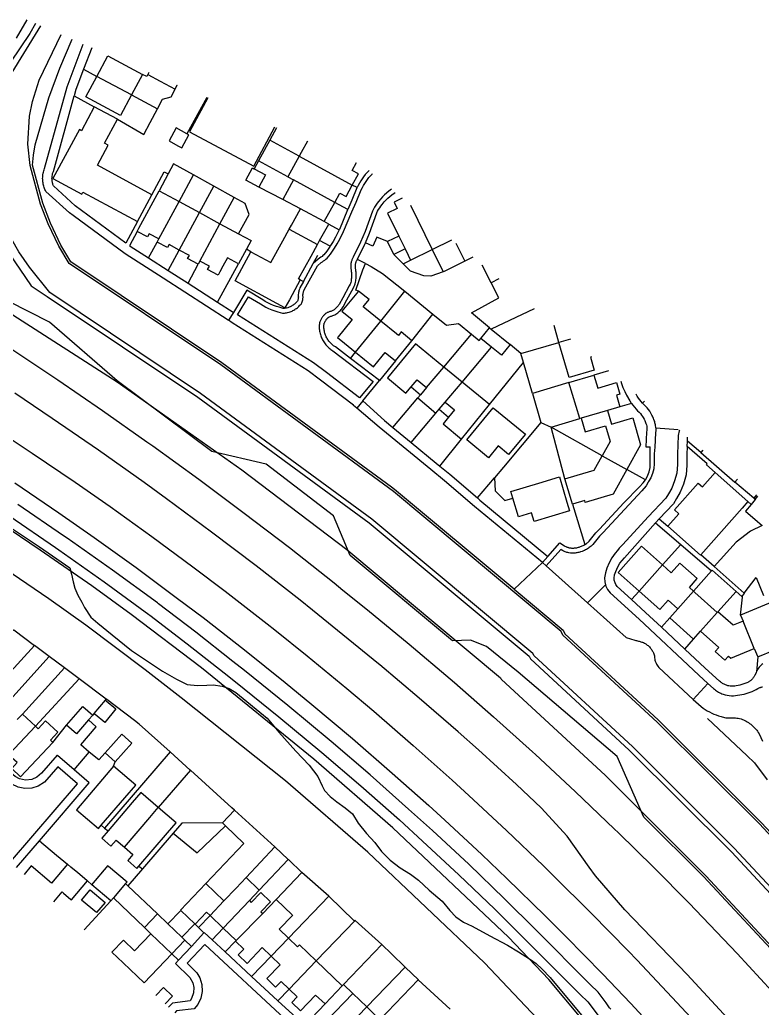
# Model space of a CAD drawing. Header units: millimetres. Extents: x 111502 to 977541, y 8702 to 1044108.
# Drawn here: x 975472.1 to 975631.6, y 474741.8 to 474954.2 of the extents above; entities that cross this region are included whole.
import ezdxf

# ---------------------------------------------------------------- set-up
doc = ezdxf.new("R2010")
doc.units = ezdxf.units.MM
doc.header["$LTSCALE"] = 0.25
doc.layers.add('X HVSS Site Background', color=8, linetype='Continuous')

# ---------------------------------------------------------------- blocks, each defined once
blk = doc.blocks.new('OS MAP')
at = {"layer": 'X HVSS Site Background'}
for points in [[(489239.35, 239463.24), (489239.62, 239462.84), (489256.37, 239438.41), (489259.78, 239436.13), (489292.15, 239414.47), (489328.95, 239387.5), (489363.35, 239358.8), (489363.6, 239358.25), (489384.85, 239338.65), (489406.8, 239316.75), (489424.6, 239297.65)], [(489425.39, 239298.27), (489407.4, 239317.57), (489385.53, 239339.39), (489364.42, 239358.86), (489364.16, 239359.43), (489329.56, 239388.3), (489292.74, 239415.28), (489260.34, 239436.96), (489255.98, 239442.42), (489253.69, 239445.73), (489250.4, 239451.52), (489249.29, 239453.95), (489248.28, 239456.42), (489247.44, 239458.95), (489246.65, 239463.06), (489246.59, 239466.35), (489246.92, 239469.64), (489247.62, 239473.16), (489248.53, 239476.33), (489249.71, 239479.42), (489251.69, 239483.3), (489258.42, 239494.29)], [(489257.26, 239494.79), (489256.04, 239492.66), (489251.9, 239486.45)], [(489255.42, 239495.59), (489253.13, 239491.61)], [(489239.35, 239463.24), (489229.91, 239446.57), (489274.84, 239417.78), (489301.6, 239398.87), (489324.15, 239381.75), (489357.15, 239354.2), (489357.3, 239353.85), (489379.75, 239333.15), (489401.3, 239311.65), (489419.45, 239292.15)], [(489430.97, 239303.28), (489412.75, 239322.83), (489390.87, 239344.66), (489370.61, 239363.34), (489370.25, 239364.11), (489334.17, 239394.21), (489297.08, 239421.4), (489264.51, 239443.19), (489262.28, 239446.97), (489259.99, 239451.72), (489258.37, 239455.99), (489256.1, 239464.29), (489255.62, 239468.85), (489255.98, 239474.85), (489256.59, 239478), (489258.05, 239482.64), (489262.75, 239492.42)], [(489360.13, 239373.2), (489334.44, 239394.63), (489333.76, 239395.13), (489297.28, 239421.88), (489264.87, 239443.56), (489262.74, 239447.17), (489260.46, 239451.89), (489258.83, 239456.2), (489256.6, 239464.35), (489256.87, 239466.51), (489257.23, 239468.71), (489260.14, 239478.79), (489262.49, 239485.2), (489265.14, 239491.39)], [(489265.33, 239453.5), (489264.55, 239454.08), (489259.51, 239458.66), (489259.4, 239458.88), (489259.3, 239459.1), (489259.2, 239459.33), (489259.12, 239459.57), (489259.05, 239459.8), (489258.99, 239460.04), (489258.93, 239460.28), (489258.89, 239460.52), (489258.85, 239460.77), (489258.83, 239461.01), (489258.82, 239461.26), (489258.81, 239461.51), (489258.82, 239461.75), (489258.83, 239462), (489258.86, 239462.24), (489258.92, 239462.62), (489258.97, 239462.86), (489259.03, 239463.1), (489259.11, 239463.34), (489259.2, 239463.6), (489264.04, 239481.2), (489267.5, 239490.36)], [(489269.34, 239489.57), (489267.6, 239484.97)], [(489270.46, 239483.43), (489272.83, 239487.84), (489280.28, 239483.84)], [(489267.6, 239484.97), (489265.94, 239480.58), (489265.57, 239479.24)], [(489267.6, 239484.97), (489270.46, 239483.43)], [(489277.91, 239479.43), (489275.54, 239475.02), (489268.09, 239479.02), (489270.46, 239483.43)], [(489277.91, 239479.43), (489270.46, 239483.43)], [(489280.28, 239483.84), (489277.91, 239479.43)], [(489281.39, 239483.8), (489281.16, 239483.37), (489280.28, 239483.84)], [(489281.59, 239484.27), (489281.63, 239484.25), (489281.39, 239483.8)], [(489281.39, 239483.8), (489284.04, 239482.39), (489287.25, 239480.68)], [(489287.25, 239480.68), (489287.72, 239481.59), (489287.71, 239481.62)], [(489279.19, 239452.22), (489276.7, 239447.6), (489265.82, 239455.63), (489261.13, 239459.89), (489261.15, 239459.88), (489261.13, 239459.91), (489261.07, 239460.05), (489261.03, 239460.18), (489260.98, 239460.33), (489260.93, 239460.53), (489260.89, 239460.69), (489260.86, 239460.84), (489260.84, 239461.01), (489260.83, 239461.13), (489260.82, 239461.34), (489260.81, 239461.51), (489260.82, 239461.67), (489260.83, 239461.84), (489260.84, 239461.96), (489260.89, 239462.26), (489260.92, 239462.41), (489260.95, 239462.54), (489261, 239462.7), (489261.11, 239463.01), (489265.57, 239479.24)], [(489265.57, 239479.24), (489269.91, 239476.91)], [(489277.91, 239479.43), (489283.48, 239476.44)], [(489283.48, 239476.44), (489284.59, 239478.52), (489286.4, 239479.06), (489287.25, 239480.68)], [(489294.07, 239478.87), (489289.79, 239471.07)], [(489294.27, 239478.79), (489290.38, 239471.53), (489304.18, 239464.13), (489308.69, 239472.55)], [(489269.91, 239476.91), (489267.13, 239471.74), (489266.69, 239471.98), (489261.03, 239461.48), (489267.24, 239458.13), (489267.46, 239458.54), (489279.19, 239452.22)], [(489274.89, 239474.23), (489269.91, 239476.91)], [(489274.89, 239474.23), (489280.52, 239470.9), (489281.93, 239473.54), (489283.48, 239476.44)], [(489282.3, 239458), (489270.58, 239464.32), (489272.9, 239468.63), (489272.11, 239469.06), (489274.89, 239474.23)], [(489289.79, 239471.07), (489287.52, 239472.34), (489285.97, 239469.55), (489287.83, 239468.51)], [(489309.03, 239472.4), (489307.61, 239469.75)], [(489287.83, 239468.51), (489288.68, 239468.04), (489290.23, 239470.83), (489289.79, 239471.07)], [(489307.61, 239469.75), (489305.21, 239465.3)], [(489313.95, 239466.29), (489307.61, 239469.75)], [(489315.71, 239469.51), (489314.38, 239467.07), (489313.95, 239466.29)], [(489313.95, 239466.29), (489311.52, 239461.84)], [(489313.95, 239466.29), (489325.33, 239460.08)], [(489286.92, 239464.6), (489285.78, 239462.48)], [(489291.21, 239462.24), (489286.92, 239464.6)], [(489305.21, 239465.3), (489304.28, 239463.57)], [(489311.52, 239461.84), (489305.21, 239465.3)], [(489325.33, 239460.08), (489326.66, 239462.51), (489325.34, 239463.23), (489326.27, 239464.95)], [(489282.3, 239458), (489284.95, 239462.93)], [(489285.78, 239462.48), (489283.82, 239458.83)], [(489284.95, 239462.93), (489285.78, 239462.48)], [(489288.11, 239456.51), (489291.21, 239462.24)], [(489295.57, 239459.83), (489291.21, 239462.24)], [(489333.76, 239459.17), (489333.2, 239458.74), (489332.29, 239457.98), (489331.86, 239457.55), (489331.44, 239457.11), (489330.97, 239456.54), (489330.68, 239456.15), (489330.4, 239455.75), (489330.14, 239455.33), (489329.9, 239454.91), (489329.67, 239454.47), (489328.09, 239450.07), (489327.12, 239447.78), (489325.56, 239444.58), (489325.48, 239444.44), (489325.4, 239444.3), (489325.33, 239444.15), (489325.27, 239444), (489325.21, 239443.85), (489325.16, 239443.7), (489325.11, 239443.54), (489325.08, 239443.39), (489325.04, 239443.23), (489325, 239442.92), (489325.01, 239442.4), (489325.13, 239441.47), (489325.14, 239441.27), (489325.15, 239441.06), (489325.15, 239440.85), (489325.16, 239440.65), (489325.16, 239440.44), (489325.15, 239440.24), (489325.15, 239440.03), (489325.13, 239439.83), (489325.1, 239439.63), (489325.07, 239439.43), (489324.99, 239439.13), (489324.93, 239438.94), (489324.85, 239438.74), (489324.7, 239438.4), (489323.3, 239435.85), (489322.52, 239434.41), (489322.41, 239434.25), (489322.29, 239434.1), (489322.16, 239433.95), (489322.03, 239433.8), (489321.9, 239433.66), (489321.75, 239433.53), (489321.6, 239433.4), (489321.42, 239433.26), (489321.29, 239433.17), (489321.15, 239433.1), (489321, 239433.03), (489320.85, 239432.97), (489320.7, 239432.92), (489320.54, 239432.87), (489320.39, 239432.82), (489320.24, 239432.77), (489320.09, 239432.71), (489319.94, 239432.65), (489319.8, 239432.57), (489319.61, 239432.44), (489319.49, 239432.34), (489319.38, 239432.23), (489319.26, 239432.12), (489319.16, 239432.01), (489319.06, 239431.89), (489318.96, 239431.77), (489318.87, 239431.64), (489318.78, 239431.51), (489318.7, 239431.38), (489318.62, 239431.24), (489318.55, 239431.1), (489318.49, 239430.96), (489318.43, 239430.81), (489318.38, 239430.66), (489318.31, 239430.43), (489318.26, 239430.19), (489318.23, 239429.94), (489318.22, 239429.69), (489318.22, 239429.45), (489318.24, 239429.2), (489318.27, 239428.95), (489318.32, 239428.7), (489318.37, 239428.45), (489318.43, 239428.18), (489318.49, 239427.94), (489318.57, 239427.7), (489318.65, 239427.47), (489318.75, 239427.24), (489318.85, 239427.01), (489318.97, 239426.79), (489319.09, 239426.57), (489319.22, 239426.36), (489319.36, 239426.15), (489319.5, 239425.95), (489319.66, 239425.75), (489319.82, 239425.56), (489319.99, 239425.38), (489320.17, 239425.21), (489320.36, 239425.04), (489320.55, 239424.88), (489320.75, 239424.73), (489321.13, 239424.47), (489329.79, 239417.88), (489326.88, 239414.35), (489319.79, 239419.76), (489317.02, 239421.86), (489300.64, 239432.19), (489303.02, 239436.08), (489305.58, 239434.51), (489306.16, 239434.17), (489306.76, 239433.86), (489307.37, 239433.57), (489308.06, 239433.28), (489308.69, 239433.04), (489309.34, 239432.84), (489310.36, 239432.56), (489310.57, 239432.56), (489310.79, 239432.57), (489311.01, 239432.59), (489311.23, 239432.62), (489311.44, 239432.66), (489311.77, 239432.75), (489311.98, 239432.82), (489312.19, 239432.91), (489312.39, 239433), (489312.59, 239433.1), (489312.79, 239433.2), (489312.98, 239433.32), (489313.17, 239433.44), (489313.35, 239433.57), (489313.53, 239433.71), (489313.7, 239433.85), (489313.86, 239434), (489314.02, 239434.16), (489314.17, 239434.33), (489314.32, 239434.5), (489314.53, 239434.78), (489314.59, 239434.97), (489314.64, 239435.17), (489314.68, 239435.37), (489314.71, 239435.57), (489314.74, 239435.79), (489314.75, 239435.93), (489314.75, 239436.07), (489314.74, 239436.21), (489314.73, 239436.35), (489314.73, 239436.49), (489314.75, 239436.67), (489314.77, 239436.81), (489314.8, 239436.94), (489314.83, 239437.08), (489314.87, 239437.21), (489314.92, 239437.35), (489314.99, 239437.53), (489317.88, 239442.68), (489318.68, 239443.4), (489318.92, 239443.59), (489319.16, 239443.76), (489319.41, 239443.94), (489319.65, 239444.11), (489319.97, 239444.39), (489320.68, 239445.24), (489321.5, 239446.51), (489322.09, 239447.46), (489322.64, 239448.42), (489323.47, 239450.09), (489325.26, 239454.31), (489326.19, 239456.42), (489327.26, 239459.03), (489327.51, 239459.54), (489327.75, 239459.99), (489328.01, 239460.43), (489328.29, 239460.85), (489328.59, 239461.27), (489328.9, 239461.67), (489329.23, 239462.06), (489329.58, 239462.43), (489329.71, 239462.56)], [(489305.23, 239459.62), (489302.49, 239461.12), (489303.93, 239463.76), (489304.28, 239463.57)], [(489304.28, 239463.57), (489306.67, 239462.26), (489305.23, 239459.62)], [(489311.52, 239461.84), (489312.74, 239461.17)], [(489328.94, 239463.21), (489328.86, 239463.13), (489328.48, 239462.73), (489328.11, 239462.31), (489327.78, 239461.87), (489327.46, 239461.42), (489327.15, 239460.97), (489326.87, 239460.48), (489326.61, 239460), (489326.37, 239459.51)], [(489292.5, 239454.14), (489295.57, 239459.83)], [(489299.95, 239457.42), (489295.57, 239459.83)], [(489310.41, 239456.95), (489305.23, 239459.62)], [(489312.74, 239461.17), (489311.37, 239458.7), (489310.41, 239456.95)], [(489321.57, 239456.32), (489312.74, 239461.17)], [(489321.57, 239456.32), (489322.67, 239458.34), (489323.99, 239457.62), (489325.33, 239460.08)], [(489326.37, 239459.51), (489325.33, 239460.08)], [(489279.12, 239450.1), (489279.49, 239450.8), (489283.82, 239458.83)], [(489279.19, 239452.22), (489282.3, 239458)], [(489283.82, 239458.83), (489288.11, 239456.51)], [(489326.37, 239459.51), (489326.34, 239459.44), (489325.26, 239456.82), (489324.36, 239454.79)], [(489328.16, 239447.68), (489329.02, 239449.71), (489330.59, 239454.07), (489330.78, 239454.43), (489331, 239454.82), (489331.24, 239455.2), (489331.49, 239455.56), (489331.76, 239455.92), (489332.19, 239456.45), (489332.58, 239456.85), (489332.97, 239457.24), (489333.82, 239457.96), (489334.34, 239458.35), (489334.56, 239458.49)], [(489283.77, 239448.48), (489288.11, 239456.51)], [(489288.11, 239456.51), (489292.5, 239454.14)], [(489296.9, 239451.77), (489299.95, 239457.42)], [(489300.91, 239449.6), (489303.15, 239453.74), (489302.34, 239456.1), (489299.95, 239457.42)], [(489314.2, 239454.98), (489310.41, 239456.95)], [(489319.32, 239452.21), (489321.57, 239456.32)], [(489324.36, 239454.79), (489321.57, 239456.32)], [(489336.05, 239457.25), (489334.34, 239456.41), (489335, 239455.06), (489332.93, 239454.05), (489335.35, 239449.11)], [(489337.86, 239455.74), (489342.52, 239446.23)], [(489298.75, 239431), (489298.66, 239431.06), (489284.68, 239440.06), (489276.51, 239445.26), (489265.33, 239453.5)], [(489288.17, 239446.11), (489292.5, 239454.14)], [(489292.5, 239454.14), (489296.9, 239451.77)], [(489312.27, 239451.45), (489314.2, 239454.98)], [(489319.32, 239452.21), (489314.2, 239454.98)], [(489324.36, 239454.79), (489324.33, 239454.71), (489322.57, 239450.54), (489322.54, 239450.48)], [(489292.56, 239443.74), (489296.9, 239451.77)], [(489296.9, 239451.77), (489300.91, 239449.6)], [(489311.8, 239450.59), (489312.27, 239451.45)], [(489318.31, 239448.14), (489320.29, 239451.69)], [(489320.29, 239451.69), (489319.32, 239452.21)], [(489320.29, 239451.69), (489322.54, 239450.48)], [(489279.12, 239450.1), (489277.46, 239447.04), (489277.64, 239446.91), (489281.58, 239444.4)], [(489283.77, 239448.48), (489281.68, 239449.61), (489281.34, 239448.97), (489279.12, 239450.1)], [(489300.91, 239449.6), (489303.64, 239448.13), (489302.62, 239446.26)], [(489303.57, 239445.74), (489307.86, 239443.39), (489310.43, 239448.09), (489311.8, 239450.59)], [(489311.8, 239450.59), (489317.86, 239447.32)], [(489322.54, 239450.48), (489321.76, 239448.89), (489321.23, 239447.97), (489320.66, 239447.05), (489320.58, 239446.92)], [(489335.35, 239449.11), (489332.92, 239447.92)], [(489335.35, 239449.11), (489336.71, 239446.33)], [(489281.58, 239444.4), (489283.41, 239447.81)], [(489283.41, 239447.81), (489283.77, 239448.48)], [(489288.17, 239446.11), (489286.01, 239447.27), (489285.65, 239446.62), (489283.41, 239447.81)], [(489314.17, 239439.7), (489313.8, 239439.9), (489316.47, 239444.79), (489317.86, 239447.32)], [(489320.58, 239446.92), (489319.87, 239445.83), (489319.25, 239445.09), (489319.03, 239444.9), (489318.83, 239444.75), (489318.58, 239444.57), (489318.32, 239444.39), (489318.03, 239444.16), (489316.96, 239443.19)], [(489317.86, 239447.32), (489318.31, 239448.14)], [(489320.58, 239446.92), (489318.31, 239448.14)], [(489326.43, 239444.09), (489326.44, 239444.11), (489328.03, 239447.37), (489328.16, 239447.68)], [(489329.78, 239446.97), (489328.16, 239447.68)], [(489332.92, 239447.92), (489330.62, 239448.9), (489329.78, 239446.97)], [(489334.28, 239445.14), (489332.92, 239447.92)], [(489342.52, 239446.23), (489346.75, 239448.29)], [(489347.59, 239447.58), (489349.5, 239443.69)], [(489419.06, 239291.83), (489400.8, 239311.45), (489388.01, 239324.21), (489382.24, 239337.25), (489361, 239355.41), (489354.21, 239360.9), (489350.75, 239362.27), (489346.86, 239362.14), (489324.9, 239380.47), (489321.3, 239389.01), (489306.82, 239400.07), (489295.14, 239402.82), (489274.79, 239417.99), (489260.27, 239430.63), (489229.64, 239446.15), (489228.96, 239446.58)], [(489285.8, 239441.71), (489288.17, 239446.11)], [(489292.2, 239443.06), (489289.96, 239444.26), (489290.33, 239444.95), (489288.17, 239446.11)], [(489314.17, 239439.7), (489311.82, 239435.42), (489310.86, 239433.67), (489309.11, 239434.62), (489300.19, 239439.48), (489303.57, 239445.74)], [(489302.62, 239446.26), (489300.9, 239443.11)], [(489303.57, 239445.74), (489302.62, 239446.26)], [(489316.96, 239443.19), (489317.96, 239445.03)], [(489336.71, 239446.33), (489334.28, 239445.14)], [(489336.25, 239443.16), (489334.28, 239445.14)], [(489336.71, 239446.33), (489337.37, 239444.97), (489337.87, 239443.95)], [(489337.87, 239443.95), (489342.52, 239446.23)], [(489342.52, 239446.23), (489344.89, 239441.4)], [(489281.58, 239444.4), (489285.76, 239441.74), (489285.8, 239441.71)], [(489290.04, 239438.98), (489292.2, 239443.06)], [(489292.56, 239443.74), (489292.2, 239443.06)], [(489300.9, 239443.11), (489298.5, 239444.41), (489297.55, 239442.67), (489296.87, 239441.41), (489296.49, 239440.72), (489294.25, 239441.91), (489294.63, 239442.62), (489292.56, 239443.74)], [(489296.41, 239434.88), (489300.9, 239443.11)], [(489314.86, 239439.33), (489316.96, 239443.19)], [(489324.94, 239422.83), (489321.72, 239425.28), (489321.33, 239425.54), (489321.17, 239425.66), (489321.02, 239425.8), (489320.85, 239425.95), (489320.7, 239426.09), (489320.57, 239426.23), (489320.43, 239426.38), (489320.3, 239426.55), (489320.19, 239426.71), (489320.06, 239426.9), (489319.95, 239427.07), (489319.85, 239427.27), (489319.75, 239427.45), (489319.67, 239427.64), (489319.58, 239427.83), (489319.52, 239428.02), (489319.45, 239428.22), (489319.4, 239428.41), (489319.35, 239428.66), (489319.3, 239428.9), (489319.26, 239429.11), (489319.24, 239429.3), (489319.22, 239429.49), (489319.22, 239429.67), (489319.23, 239429.86), (489319.25, 239430.03), (489319.28, 239430.18), (489319.33, 239430.36), (489319.37, 239430.47), (489319.41, 239430.58), (489319.46, 239430.68), (489319.5, 239430.77), (489319.56, 239430.87), (489319.62, 239430.96), (489319.69, 239431.07), (489319.76, 239431.16), (489319.83, 239431.25), (489319.91, 239431.35), (489319.97, 239431.41), (489320.07, 239431.51), (489320.17, 239431.6), (489320.21, 239431.64), (489320.33, 239431.72), (489320.38, 239431.75), (489320.46, 239431.78), (489320.58, 239431.83), (489320.71, 239431.87), (489320.85, 239431.92), (489321.01, 239431.97), (489321.19, 239432.03), (489321.4, 239432.11), (489321.59, 239432.2), (489321.8, 239432.31), (489322.01, 239432.45), (489322.23, 239432.63), (489322.4, 239432.77), (489322.6, 239432.94), (489322.77, 239433.13), (489322.92, 239433.3), (489323.06, 239433.46), (489323.21, 239433.65), (489323.37, 239433.89), (489324.18, 239435.37), (489325.6, 239437.96), (489325.77, 239438.35), (489325.87, 239438.6), (489325.95, 239438.85), (489326.05, 239439.23), (489326.09, 239439.48), (489326.12, 239439.71), (489326.15, 239439.98), (489326.15, 239440.22), (489326.16, 239440.42), (489326.16, 239440.67), (489326.15, 239440.87), (489326.15, 239441.08), (489326.14, 239441.32), (489326.13, 239441.56), (489326.01, 239442.47), (489326, 239442.87), (489326.02, 239443.04), (489326.06, 239443.17), (489326.08, 239443.29), (489326.11, 239443.39), (489326.15, 239443.51), (489326.2, 239443.63), (489326.25, 239443.75), (489326.29, 239443.84), (489326.35, 239443.94), (489326.43, 239444.09)], [(489326.67, 239437.3), (489326.11, 239437.5), (489327.57, 239441.84), (489328.15, 239443.23)], [(489328.15, 239443.23), (489326.43, 239444.09)], [(489328.15, 239443.23), (489329.41, 239442.6), (489331.82, 239441.04), (489336.66, 239437.23)], [(489336.25, 239443.16), (489337.87, 239443.95)], [(489344.89, 239441.4), (489342.24, 239440.51), (489340.74, 239440.54), (489339.29, 239441.06), (489337.81, 239441.59), (489336.25, 239443.16)], [(489349.5, 239443.69), (489345.09, 239441.47), (489344.89, 239441.4)], [(489351.22, 239444.55), (489349.5, 239443.69)], [(489355.17, 239439.07), (489353.27, 239442.83)], [(489252.37, 239424.63), (489262.07, 239418.18), (489271.68, 239411.6), (489281.2, 239404.9), (489282.47, 239404), (489292.35, 239396.85), (489302.13, 239389.56), (489311.82, 239382.15), (489321.41, 239374.61), (489323.32, 239373.04), (489328.63, 239368.77), (489337.56, 239361.41), (489346.38, 239353.92), (489347.28, 239353.14), (489355.71, 239345.77), (489364.03, 239338.29), (489364.67, 239337.7), (489373.25, 239329.73), (489381.71, 239321.65), (489382.44, 239320.94), (489390.13, 239313.39), (489397.72, 239305.73), (489399.17, 239304.24), (489408.03, 239294.91), (489415.58, 239286.74)], [(489285.8, 239441.71), (489290.04, 239438.98)], [(489290.04, 239438.98), (489296.41, 239434.88)], [(489314.86, 239439.33), (489314.08, 239437.96), (489313.98, 239437.7), (489313.92, 239437.53), (489313.86, 239437.33), (489313.82, 239437.16), (489313.79, 239436.99), (489313.76, 239436.8), (489313.73, 239436.55), (489313.73, 239436.31), (489313.74, 239436.14), (489313.75, 239436.03), (489313.75, 239435.97), (489313.74, 239435.89), (489313.72, 239435.71), (489313.69, 239435.54), (489313.66, 239435.39), (489313.63, 239435.24), (489313.54, 239435.13), (489313.42, 239434.99), (489313.29, 239434.85), (489313.16, 239434.72), (489313.04, 239434.6), (489312.91, 239434.49), (489312.75, 239434.37), (489312.61, 239434.27), (489312.45, 239434.17), (489312.3, 239434.07), (489312.14, 239433.99), (489311.96, 239433.9), (489311.79, 239433.83), (489311.62, 239433.76), (489311.48, 239433.71), (489311.21, 239433.64), (489311.07, 239433.61), (489310.9, 239433.58), (489310.72, 239433.57), (489310.55, 239433.56), (489310.49, 239433.56), (489309.62, 239433.8), (489309.02, 239433.99), (489308.43, 239434.21), (489307.78, 239434.48), (489307.2, 239434.76), (489306.64, 239435.05), (489306.09, 239435.37), (489302.69, 239437.46), (489299.79, 239432.71)], [(489314.17, 239439.7), (489314.86, 239439.33)], [(489354.81, 239429.39), (489350.92, 239432.64), (489356.83, 239435.8), (489355.17, 239439.07)], [(489356.8, 239439.88), (489355.17, 239439.07)], [(489326.67, 239437.3), (489323.12, 239432.99), (489325.34, 239431.15), (489323.54, 239428.96), (489322.28, 239427.43), (489322.25, 239427.39), (489322.18, 239427.31), (489323.7, 239426.06), (489326.02, 239424.15)], [(489331.5, 239430.81), (489328.03, 239433.64), (489327.7, 239433.91), (489327.98, 239434.25), (489328.95, 239435.45), (489326.67, 239437.3)], [(489331.5, 239430.81), (489336.66, 239437.23)], [(489336.66, 239437.23), (489342.68, 239432.3)], [(489410.36, 239276.28), (489397.27, 239290.42), (489383.93, 239304.29), (489377.59, 239311.6), (489376.25, 239313.48), (489371.53, 239320.15), (489365.95, 239326.24), (489360.65, 239331.26), (489352.46, 239338.7), (489348.11, 239342.55), (489339.74, 239349.8), (489331.28, 239356.93), (489330.97, 239357.18), (489316.76, 239368.74), (489314.13, 239370.83), (489304.66, 239378.22), (489295.09, 239385.49), (489285.42, 239392.64), (489280.59, 239396.13), (489270.78, 239403.08), (489260.88, 239409.9), (489252.82, 239415.31)], [(489296.41, 239434.88), (489299.74, 239432.74), (489299.79, 239432.71)], [(489299.79, 239432.71), (489298.75, 239431)], [(489338.15, 239426.59), (489342.68, 239432.3)], [(489342.68, 239432.3), (489345.57, 239429.99), (489348.16, 239430.34), (489350.98, 239428.02)], [(489364.4, 239433.5), (489355.2, 239429.08)], [(489326.34, 239412.11), (489325.63, 239412.71), (489325.57, 239412.76), (489318.54, 239418.12), (489315.85, 239420.16), (489299.54, 239430.45), (489298.75, 239431)], [(489326.02, 239424.15), (489331.5, 239430.81)], [(489338.15, 239426.59), (489335.85, 239428.5), (489335.24, 239427.75), (489334.85, 239428.07), (489331.5, 239430.81)], [(489369.74, 239426.26), (489368.68, 239429.92)], [(489345.02, 239420.95), (489350.98, 239428.02)], [(489350.98, 239428.02), (489352.6, 239426.69), (489352.95, 239427.11)], [(489352.95, 239427.11), (489354.81, 239429.39)], [(489354.81, 239429.39), (489355.2, 239429.08)], [(489355.2, 239429.08), (489359.25, 239425.79)], [(489247.23, 239408.58), (489256.56, 239402.46), (489265.8, 239396.21), (489273.33, 239390.96), (489282.24, 239384.57), (489291.06, 239378.05), (489298, 239372.81), (489307.07, 239365.78), (489308.66, 239364.51), (489315.62, 239358.93), (489324.19, 239351.86), (489329.94, 239346.99), (489338.43, 239339.62), (489346.8, 239332.14), (489350.39, 239328.87), (489358.44, 239321.38), (489366.39, 239313.78), (489368.51, 239311.71), (489376.66, 239303.61), (489384.68, 239295.4), (489386.46, 239293.54), (489394.09, 239285.47), (489399.05, 239280.1)], [(489345.02, 239420.95), (489338.91, 239425.95), (489332.9, 239418.61), (489336.86, 239415.32), (489338.01, 239416.7)], [(489334.59, 239422.3), (489338.15, 239426.59)], [(489355.26, 239425.22), (489352.95, 239427.11)], [(489359.25, 239425.79), (489357.38, 239423.49), (489355.26, 239425.22)], [(489361.58, 239423.9), (489359.25, 239425.79)], [(489361.58, 239423.9), (489369.74, 239426.26)], [(489372.2, 239426.97), (489369.74, 239426.26)], [(489376.77, 239423.15), (489376.49, 239423.07), (489377.29, 239420.28), (489371.91, 239418.73), (489369.74, 239426.26)], [(489324.94, 239422.83), (489326.02, 239424.15)], [(489326.02, 239424.15), (489329.86, 239420.99), (489331.77, 239423.31), (489332.42, 239424.1), (489334.59, 239422.3)], [(489348.94, 239417.74), (489355.26, 239425.22)], [(489362.15, 239421.9), (489361.58, 239423.9)], [(489331.22, 239418.05), (489324.94, 239422.83)], [(489334.59, 239422.3), (489331.22, 239418.05)], [(489354.85, 239412.9), (489362.15, 239421.9)], [(489364.04, 239415.3), (489362.15, 239421.9)], [(489252.8, 239396.1), (489262.25, 239389.65), (489269.9, 239384.3), (489278.9, 239377.85), (489287.75, 239371.25), (489293.3, 239367.1), (489302.15, 239360.2), (489310.9, 239353.2), (489316.65, 239348.45), (489325.35, 239341.15), (489333.9, 239333.7), (489341.8, 239326.7), (489345.25, 239323.6), (489353.15, 239316.2), (489358.55, 239311.05), (489366.8, 239303.05), (489369.8, 239300), (489371.25, 239298.55), (489379.1, 239290.55), (489385.2, 239284.15), (489392.85, 239275.9)], [(489341.31, 239416.55), (489345.02, 239420.95)], [(489348.94, 239417.74), (489345.02, 239420.95)], [(489371.9, 239417.63), (489377.27, 239419.22)], [(489380.37, 239420.13), (489377.27, 239419.22)], [(489377.27, 239419.22), (489378.09, 239416.44), (489382.12, 239417.63), (489382.86, 239415.14), (489382.09, 239414.91), (489382.83, 239412.42)], [(489380.87, 239282.95), (489380.62, 239283.28), (489380.33, 239283.67), (489379.86, 239284.3), (489378.15, 239286.6), (489376.45, 239288.25), (489364.75, 239300), (489358.05, 239306.7), (489350.35, 239314.1), (489342.55, 239321.35), (489337.45, 239325.95), (489329.2, 239333.3), (489320.8, 239340.5), (489311.5, 239348.25), (489302.2, 239355.75), (489299.7, 239357.7), (489291.75, 239363.95), (489283.7, 239370.1), (489283.45, 239370.25), (489273.8, 239377.3), (489264.05, 239384.2), (489263.3, 239384.7), (489253.45, 239391.45)], [(489327.61, 239413.69), (489331.22, 239418.05)], [(489338.01, 239416.7), (489339.29, 239418.23), (489341.31, 239416.55)], [(489345.3, 239413.43), (489348.94, 239417.74)], [(489354.85, 239412.9), (489348.94, 239417.74)], [(489371.9, 239417.63), (489364.04, 239415.3)], [(489374.2, 239409.87), (489371.9, 239417.63)], [(489383.02, 239417.92), (489383.18, 239417.41), (489383.5, 239416.57), (489383.87, 239415.73), (489384.28, 239414.91), (489384.95, 239413.71), (489385.27, 239413.2), (489385.31, 239413.15)], [(489338.01, 239416.7), (489340.02, 239415.02)], [(489340.02, 239415.02), (489339.44, 239414.34)], [(489341.31, 239416.55), (489340.02, 239415.02)], [(489364.04, 239415.3), (489365.86, 239409.06)], [(489387.73, 239413.21), (489387.41, 239413.56), (489387.11, 239413.92), (489386.83, 239414.29), (489386.58, 239414.68), (489386.32, 239415.15)], [(489327.61, 239413.69), (489326.34, 239412.11)], [(489327.61, 239413.69), (489332.28, 239409.45), (489334.04, 239408)], [(489334.04, 239408), (489339.44, 239414.34)], [(489339.44, 239414.34), (489343.3, 239411.06)], [(489344.01, 239411.9), (489345.3, 239413.43)], [(489345.3, 239413.43), (489347.32, 239411.74), (489346.02, 239410.18)], [(489348.8, 239405.44), (489354.85, 239412.9)], [(489385.31, 239413.15), (489382.83, 239412.42)], [(489385.31, 239413.15), (489385.62, 239412.74), (489385.98, 239412.31), (489386.33, 239411.93), (489386.65, 239411.58), (489386.97, 239411.24), (489387.24, 239410.94), (489387.48, 239410.65), (489387.7, 239410.36), (489387.87, 239410.11), (489388.03, 239409.79), (489388.11, 239409.63), (489388.19, 239409.45), (489388.29, 239409.22), (489388.37, 239409.01), (489388.44, 239408.84), (489388.5, 239408.66), (489388.54, 239408.53), (489388.6, 239408.22), (489388.62, 239408.09), (489388.63, 239407.91), (489388.64, 239407.77), (489388.64, 239407.7), (489388.64, 239407.64), (489388.64, 239407.58), (489388.63, 239407.4), (489388.59, 239406.93), (489388.4, 239403.84), (489389.36, 239403.79)], [(489387.73, 239413.21), (489388.16, 239413.61)], [(489390.54, 239407.9), (489390.53, 239408.05), (489390.51, 239408.31), (489390.47, 239408.56), (489390.38, 239408.99), (489390.31, 239409.23), (489390.23, 239409.47), (489390.14, 239409.71), (489390.04, 239409.95), (489389.94, 239410.19), (489389.84, 239410.42), (489389.73, 239410.65), (489389.5, 239411.08), (489389.25, 239411.46), (489388.97, 239411.83), (489388.67, 239412.19), (489388.36, 239412.53), (489388.04, 239412.87), (489387.73, 239413.21)], [(489366.18, 239378.92), (489351.61, 239390.98), (489345.13, 239396.53), (489342.24, 239398.91), (489331.14, 239408.06), (489326.34, 239412.11)], [(489337.97, 239404.76), (489343.3, 239411.06)], [(489343.3, 239411.06), (489344.01, 239411.9)], [(489344.01, 239411.9), (489346.02, 239410.18)], [(489362.52, 239406.55), (489358.92, 239402.17), (489356.67, 239404.02), (489354.57, 239401.47), (489349.93, 239405.29), (489355.63, 239412.22), (489362.52, 239406.55)], [(489380.14, 239411.63), (489374.49, 239409.96)], [(489382.83, 239412.42), (489380.14, 239411.63)], [(489380.14, 239411.63), (489381, 239408.71), (489383.69, 239409.5), (489385.59, 239410.06), (489387.3, 239404.26), (489384.34, 239398.94)], [(489346.02, 239410.18), (489344.83, 239408.77), (489348.8, 239405.44)], [(489365.86, 239409.06), (489357.84, 239399.46), (489355.86, 239397.13)], [(489365.86, 239409.06), (489368.06, 239408.05)], [(489368.06, 239408.05), (489374.2, 239409.87)], [(489374.49, 239409.96), (489374.2, 239409.87)], [(489374.49, 239409.96), (489375.35, 239407.03), (489379.74, 239408.34), (489380.73, 239404.99), (489379.01, 239401.9)], [(489334.04, 239408), (489337.97, 239404.76)], [(489379.01, 239401.9), (489368.06, 239408.05)], [(489371.03, 239396.95), (489368.06, 239408.05)], [(489395.62, 239407.36), (489395.59, 239407.28), (489395.37, 239406.28), (489395.22, 239402.22), (489395.21, 239399.99), (489395.05, 239398.16), (489394.56, 239396.47), (489393.98, 239394.95), (489393.25, 239393.74), (489392.71, 239392.77), (489388.9, 239388.77), (489383.48, 239382.79), (489382.71, 239382.01), (489382.32, 239381.56), (489381.81, 239380.93), (489381.47, 239380.45), (489381.14, 239379.96), (489380.54, 239378.91), (489380.04, 239377.76), (489379.72, 239376.73), (489379.56, 239375.68), (489379.62, 239374.83), (489379.78, 239374.18)], [(489390.54, 239407.9), (489390.55, 239407.8), (489390.55, 239407.64), (489390.55, 239407.54), (489390.54, 239407.29), (489390.5, 239406.79), (489390.31, 239403.74)], [(489390.54, 239407.9), (489395.36, 239407.57)], [(489337.97, 239404.76), (489343.38, 239400.3), (489344.13, 239399.68)], [(489344.13, 239399.68), (489348.8, 239405.44)], [(489397.31, 239403.87), (489397.35, 239405.05)], [(489397.35, 239405.05), (489397.38, 239405.88)], [(489400.21, 239402.58), (489397.35, 239405.05)], [(489390.31, 239403.74), (489390.22, 239402.32), (489390.22, 239400.22), (489390.11, 239399.09), (489389.82, 239398.07), (489389.46, 239397.15), (489388.99, 239396.36), (489388.92, 239396.24), (489388.46, 239395.42), (489387.55, 239394.32), (489379.23, 239385.42), (489378.49, 239384.62), (489377.01, 239382.81), (489376.84, 239382.64), (489376.65, 239382.47), (489376.47, 239382.31), (489376.27, 239382.16), (489376.07, 239382.02), (489375.87, 239381.88), (489375.65, 239381.76), (489375.44, 239381.64), (489375.22, 239381.53), (489374.99, 239381.43), (489374.76, 239381.34), (489374.39, 239381.22), (489374.2, 239381.17), (489374, 239381.12), (489373.81, 239381.07), (489373.61, 239381.04), (489373.41, 239381.01), (489373.21, 239380.98), (489373.01, 239380.97), (489372.82, 239380.96), (489372.62, 239380.96), (489372.42, 239380.97), (489372.22, 239380.98), (489371.85, 239381.04), (489371.65, 239381.08), (489371.46, 239381.13), (489371.27, 239381.19), (489371.08, 239381.26), (489370.9, 239381.33), (489370.72, 239381.42), (489370.54, 239381.51), (489370.36, 239381.6), (489370.14, 239381.74), (489367.02, 239378.23)], [(489388.32, 239396.73), (489388.7, 239397.38), (489389.13, 239398.41), (489389.32, 239399.4), (489389.36, 239403.79)], [(489397.31, 239403.87), (489397.25, 239402.18), (489397.24, 239399.9), (489397.05, 239397.79), (489396.49, 239395.82), (489395.81, 239394.06), (489395.01, 239392.72), (489394.36, 239391.56), (489391.3, 239388.35)], [(489403.29, 239398.26), (489401.42, 239399.92), (489401.62, 239400.14), (489397.31, 239403.87)], [(489400.68, 239403.12), (489400.21, 239402.58)], [(489400.21, 239402.58), (489407.57, 239396.22)], [(489371.03, 239396.95), (489373.64, 239397.73), (489377.3, 239398.82), (489379.01, 239401.9)], [(489379.01, 239401.9), (489384.34, 239398.94)], [(489344.13, 239399.68), (489346.29, 239397.91), (489352.21, 239392.84)], [(489384.34, 239398.94), (489381.41, 239393.67), (489375.38, 239391.88), (489375.27, 239392.26), (489372.67, 239391.49)], [(489388.32, 239396.73), (489384.34, 239398.94)], [(489393.11, 239386.75), (489395.48, 239389.43), (489394.56, 239390.24), (489399.65, 239395.99), (489400.57, 239395.18), (489403.29, 239398.26)], [(489403.29, 239398.26), (489410.33, 239392.03)], [(489352.21, 239392.84), (489355.86, 239397.13)], [(489355.86, 239397.13), (489356.03, 239394.35), (489358.12, 239392.27), (489359.83, 239392.78)], [(489359.83, 239392.78), (489359.41, 239394.2), (489365.4, 239395.99), (489369.85, 239397.33), (489371.47, 239391.92), (489372.03, 239390.04), (489364.41, 239387.76), (489363.86, 239389.63), (489361.03, 239388.79), (489359.83, 239392.78)], [(489372.67, 239391.49), (489372.46, 239392.19), (489371.03, 239396.95)], [(489375.28, 239382.8), (489375.29, 239382.81), (489375.44, 239382.91), (489375.63, 239383.04), (489375.78, 239383.15), (489375.92, 239383.28), (489376.09, 239383.43), (489376.2, 239383.54), (489377.67, 239385.34), (489378.43, 239386.15), (489383.71, 239391.77), (489387.05, 239395.25), (489387.86, 239396.09), (489388.32, 239396.73)], [(489408.14, 239396.88), (489407.57, 239396.22)], [(489411.6, 239392.75), (489407.57, 239396.22)], [(489251.75, 239388.9), (489261.55, 239382.15), (489262.25, 239381.65), (489272, 239374.8), (489281.6, 239367.75), (489281.85, 239367.6), (489289.85, 239361.45), (489297.8, 239355.25), (489300.25, 239353.3), (489309.55, 239345.8), (489318.8, 239338.1), (489327.15, 239330.95), (489335.45, 239323.65), (489340.45, 239319.1), (489348.25, 239311.8), (489355.95, 239304.45), (489374.3, 239286.1), (489375.95, 239284.55), (489379.45, 239279.85)], [(489352.21, 239392.84), (489352.77, 239392.36), (489367.38, 239380.27)], [(489410.33, 239392.03), (489409.09, 239390.63), (489400.22, 239380.6)], [(489410.33, 239392.03), (489411.02, 239391.42)], [(489411.91, 239392.49), (489411.02, 239391.42)], [(489412.2, 239393.47), (489411.6, 239392.75)], [(489411.6, 239392.75), (489411.91, 239392.49)], [(489411.91, 239392.49), (489412.51, 239393.21)], [(489372.67, 239391.49), (489375.28, 239382.8)], [(489409.82, 239389.99), (489412.39, 239387.76), (489413.39, 239386.89), (489410.93, 239385.69), (489407.79, 239383.34), (489403.1, 239378.06)], [(489411.02, 239391.42), (489409.82, 239389.99)], [(489374.5, 239281), (489367.55, 239289.35), (489358.9, 239298.4), (489334.05, 239321.95), (489317.05, 239336.7), (489292.95, 239356.35), (489277.85, 239367.8), (489269.35, 239373.95), (489258.3, 239381.6), (489249.55, 239387.45)], [(489249.78, 239387.9), (489258.16, 239382.3), (489264.66, 239377.8), (489265.04, 239376.46), (489265.39, 239374.78), (489265.71, 239373.44), (489266.37, 239371.96), (489267.21, 239370.41), (489267.8, 239369.25), (489269.15, 239367.24), (489270.65, 239365.89), (489273.73, 239363.39), (489277.9, 239360.03), (489280.29, 239358.43), (489284.56, 239355.6), (489287.57, 239353.87), (489289.85, 239352.71), (489292.1, 239352.5), (489294.07, 239352.62), (489295.48, 239352.67), (489297.41, 239352.39), (489298.86, 239351.87), (489300.33, 239350.99), (489307.05, 239345.5), (489309.52, 239342.47), (489313.22, 239338.44), (489316.05, 239335.41), (489317.91, 239332.96), (489318.88, 239330.96), (489319.34, 239329.98), (489320.59, 239328.67), (489322.03, 239327.55), (489323.78, 239326.21), (489325.36, 239324.92), (489326.63, 239322.96), (489328.37, 239320.71), (489330.18, 239318.8), (489331.59, 239316.82), (489333.51, 239314.99), (489335.65, 239313.31), (489337.87, 239311.98), (489339.54, 239310.7), (489341.88, 239308.56), (489344.65, 239306.16), (489346.32, 239304.17), (489347.58, 239302.8), (489349.25, 239301.67), (489351.08, 239300.81), (489354.88, 239298.74), (489358.67, 239296.71), (489361.06, 239295.26), (489363.44, 239293.78), (489364.83, 239292.79), (489366.12, 239291.58), (489367.87, 239289.74), (489374.93, 239281.26)], [(489385.35, 239370.99), (489382.25, 239373.83), (489381.94, 239374.2), (489381.79, 239374.55), (489381.64, 239375.15), (489381.61, 239375.6), (489381.71, 239376.27), (489381.96, 239377.05), (489382.37, 239377.99), (489382.83, 239378.8), (489383.8, 239379.99), (489390.47, 239387.48)], [(489390.47, 239387.48), (489391.3, 239388.35)], [(489390.47, 239387.48), (489395.9, 239382.84)], [(489391.3, 239388.35), (489393.11, 239386.75)], [(489400.22, 239380.6), (489400.15, 239380.52), (489393.11, 239386.75)], [(489367.38, 239380.27), (489369.94, 239383.16), (489370.9, 239382.55), (489371.03, 239382.48), (489371.21, 239382.39), (489371.34, 239382.33), (489371.47, 239382.28), (489371.62, 239382.22), (489371.76, 239382.18), (489371.9, 239382.14), (489372.04, 239382.11), (489372.33, 239382.07), (489372.47, 239382.06), (489372.65, 239382.05), (489372.79, 239382.05), (489372.95, 239382.06), (489373.1, 239382.07), (489373.25, 239382.09), (489373.45, 239382.12), (489373.59, 239382.14), (489373.73, 239382.18), (489373.93, 239382.23), (489374.08, 239382.27), (489374.39, 239382.37), (489374.57, 239382.44), (489374.76, 239382.52), (489374.93, 239382.6), (489375.12, 239382.71), (489375.28, 239382.8)], [(489365.05, 239280.95), (489353.75, 239292.95), (489328.7, 239316.7), (489311, 239332.05), (489288.55, 239349.85), (489280.85, 239355.9), (489268.1, 239365.45), (489260.15, 239371.15), (489246.1, 239380.7)], [(489391.98, 239378.44), (489387.5, 239382.43), (489382.48, 239376.79), (489386.96, 239372.8)], [(489391.98, 239378.44), (489395.9, 239382.84)], [(489395.9, 239382.84), (489402.55, 239377.16)], [(489409.55, 239372.36), (489412.12, 239375.71), (489413.72, 239371.86)], [(489366.18, 239378.92), (489360.13, 239373.2)], [(489367.38, 239380.27), (489366.18, 239378.92)], [(489367.02, 239378.23), (489366.18, 239378.92)], [(489403.1, 239378.06), (489400.22, 239380.6)], [(489367.02, 239378.23), (489375.88, 239370.27)], [(489386.96, 239372.8), (489391.98, 239378.44)], [(489398.64, 239372.78), (489397.76, 239373.56), (489399.46, 239375.48), (489395.73, 239378.8), (489393.89, 239376.74), (489391.98, 239378.44)], [(489398.64, 239372.78), (489402.55, 239377.16)], [(489407.81, 239372.75), (489402.66, 239377.29), (489402.55, 239377.16)], [(489403.1, 239378.06), (489409.55, 239372.36)], [(489239.2, 239374.46), (489239.95, 239373.89), (489252.56, 239364.44), (489252.58, 239364.47), (489257.07, 239361.11)], [(489360.13, 239373.2), (489370.65, 239364.42), (489371.01, 239363.65), (489391.08, 239345.15), (489413.25, 239323.03), (489431.36, 239303.6)], [(489375.88, 239370.27), (489379.78, 239374.18)], [(489379.78, 239374.18), (489379.85, 239373.89), (489380.19, 239373.12), (489380.77, 239372.42), (489386.96, 239366.74), (489399.79, 239354.74), (489401.76, 239352.94)], [(489385.35, 239370.99), (489386.96, 239372.8)], [(489386.96, 239372.8), (489391.43, 239368.82), (489393.23, 239370.84), (489395.28, 239369.01)], [(489395.28, 239369.01), (489398.64, 239372.78)], [(489403.76, 239368.21), (489398.97, 239372.48), (489398.64, 239372.78)], [(489403.9, 239368.36), (489407.81, 239372.75)], [(489409.02, 239371.67), (489407.81, 239372.75)], [(489412.47, 239358.67), (489415.97, 239360.13), (489416.42, 239359.05), (489423.49, 239361.98), (489423.04, 239363.06), (489426.61, 239364.54), (489422.89, 239373.5), (489408.75, 239367.63)], [(489391.75, 239365.05), (489388.35, 239368.24), (489385.35, 239370.99)], [(489408.75, 239367.63), (489409.21, 239371.5), (489409.02, 239371.67)], [(489409.55, 239372.36), (489409.02, 239371.67)], [(489375.88, 239370.27), (489384.15, 239362.84), (489386.04, 239362.27), (489386.23, 239362.21), (489386.42, 239362.16), (489386.61, 239362.11), (489386.8, 239362.07), (489386.99, 239362.02), (489387.18, 239361.97), (489387.37, 239361.92), (489387.55, 239361.86), (489387.73, 239361.8), (489387.91, 239361.73), (489388.09, 239361.65), (489388.4, 239361.47), (489388.57, 239361.35), (489388.73, 239361.22), (489388.89, 239361.09), (489389.04, 239360.95), (489389.18, 239360.8), (489389.32, 239360.65), (489389.45, 239360.49), (489389.57, 239360.33), (489389.69, 239360.16), (489389.8, 239359.98), (489389.9, 239359.8), (489390.05, 239359.52), (489390.13, 239359.31), (489390.19, 239359.1), (489390.24, 239358.88), (489390.27, 239358.66), (489390.3, 239358.44), (489390.34, 239358.21), (489390.37, 239357.99), (489390.43, 239357.77), (489390.53, 239357.49), (489390.63, 239357.29), (489390.73, 239357.09), (489390.85, 239356.89), (489390.97, 239356.7), (489391.17, 239356.42), (489398.6, 239349.54)], [(489395.28, 239369.01), (489393.55, 239367.07)], [(489403.9, 239368.36), (489403.76, 239368.21)], [(489409.29, 239366.34), (489407.16, 239365.45), (489403.9, 239368.36)], [(489413.52, 239357.15), (489413.36, 239357.02), (489413.21, 239356.89), (489413.06, 239356.75), (489412.92, 239356.6), (489412.78, 239356.45), (489412.54, 239356.15), (489412.29, 239355.73), (489412.16, 239355.44)], [(489391.75, 239365.05), (489393.55, 239367.07)], [(489393.55, 239367.07), (489398.68, 239362.49)], [(489400.19, 239364.19), (489403.76, 239368.21)], [(489408.75, 239367.63), (489409.29, 239366.34)], [(489411.72, 239360.49), (489409.29, 239366.34)], [(489396.78, 239360.35), (489391.75, 239365.05)], [(489398.68, 239362.49), (489400.19, 239364.19)], [(489400.19, 239364.19), (489404.11, 239360.69), (489403.33, 239359.81), (489405.41, 239357.96), (489406.2, 239358.84), (489406.69, 239358.4), (489411.72, 239360.49)], [(489396.78, 239360.35), (489398.68, 239362.49)], [(489247.44, 239350.66), (489257.07, 239361.11)], [(489260.23, 239358.74), (489257.07, 239361.11)], [(489412.16, 239355.44), (489412.09, 239355.28), (489411.81, 239354.69), (489411.74, 239354.58), (489411.68, 239354.46), (489411.61, 239354.35), (489411.55, 239354.24), (489411.42, 239354.07), (489411.34, 239353.97), (489411.25, 239353.87), (489411.16, 239353.78), (489411.06, 239353.69), (489410.96, 239353.61), (489410.86, 239353.53), (489410.75, 239353.46), (489410.64, 239353.38), (489410.53, 239353.32), (489410.42, 239353.26), (489410.3, 239353.2), (489410.09, 239353.11), (489408.63, 239352.57), (489408.23, 239352.5), (489407.85, 239352.43), (489407.51, 239352.39), (489407.15, 239352.37), (489406.84, 239352.36), (489406.55, 239352.38), (489406.26, 239352.42), (489406, 239352.48), (489405.71, 239352.57), (489405.53, 239352.64), (489405.36, 239352.71), (489405.22, 239352.78), (489405.03, 239352.88), (489404.87, 239352.97), (489404.71, 239353.08), (489404.58, 239353.17), (489404.43, 239353.29), (489404.27, 239353.42), (489401.17, 239356.24), (489396.78, 239360.35)], [(489411.72, 239360.49), (489412.47, 239358.67)], [(489260.23, 239358.74), (489250.44, 239347.9)], [(489263.5, 239356.29), (489260.23, 239358.74)], [(489412.47, 239358.67), (489412.16, 239355.44)], [(489263.5, 239356.29), (489254.46, 239346.38)], [(489266.65, 239353.93), (489263.5, 239356.29)], [(489266.65, 239353.93), (489257.27, 239343.75)], [(489272.45, 239349.57), (489266.65, 239353.93)], [(489401.76, 239352.94), (489398.6, 239349.54)], [(489401.76, 239352.94), (489402.94, 239351.87), (489403.15, 239351.7), (489403.36, 239351.53), (489403.58, 239351.38), (489403.81, 239351.23), (489404.04, 239351.1), (489404.28, 239350.97), (489404.52, 239350.85), (489404.77, 239350.75), (489405.02, 239350.65), (489405.46, 239350.51), (489405.9, 239350.41), (489406.34, 239350.35), (489406.79, 239350.32), (489406.97, 239350.32), (489407.24, 239350.33), (489407.69, 239350.36), (489408.14, 239350.41), (489408.59, 239350.49), (489409.04, 239350.57), (489409.55, 239350.69), (489409.99, 239350.8), (489410.42, 239350.93), (489410.85, 239351.08), (489411.27, 239351.24), (489411.68, 239351.43), (489412.09, 239351.63), (489412.49, 239351.84), (489412.92, 239352.1), (489413, 239352.11), (489413.07, 239352.12), (489413.15, 239352.14), (489413.23, 239352.16), (489413.3, 239352.18), (489413.38, 239352.21), (489413.45, 239352.24)], [(489269.88, 239346.48), (489272.28, 239349.36)], [(489272.28, 239349.36), (489272.39, 239349.28), (489272.49, 239349.19), (489274.55, 239347.47), (489272.15, 239344.58), (489270.09, 239346.3), (489269.88, 239346.48)], [(489272.28, 239349.36), (489272.45, 239349.57)], [(489286.2, 239338.23), (489279.52, 239344.22), (489278.51, 239344.98), (489272.57, 239349.48), (489272.45, 239349.57)], [(489398.6, 239349.54), (489400.27, 239347.99), (489400.71, 239347.67), (489401.15, 239347.38), (489401.61, 239347.1), (489402.08, 239346.84), (489402.56, 239346.6), (489403.05, 239346.38), (489403.55, 239346.18), (489404.06, 239346), (489404.57, 239345.84), (489405.3, 239345.65), (489405.59, 239345.6), (489405.89, 239345.56), (489406.19, 239345.54), (489406.49, 239345.54), (489406.54, 239345.54), (489406.79, 239345.54), (489407.09, 239345.54), (489407.39, 239345.54), (489407.68, 239345.54), (489407.98, 239345.52), (489408.27, 239345.49), (489408.56, 239345.43), (489408.87, 239345.34), (489409.15, 239345.24), (489409.43, 239345.12), (489409.7, 239344.99), (489409.96, 239344.85), (489410.22, 239344.7), (489410.48, 239344.54), (489410.72, 239344.37), (489410.96, 239344.19), (489411.19, 239344), (489411.42, 239343.81), (489411.63, 239343.6), (489411.84, 239343.38), (489412.04, 239343.16), (489412.23, 239342.93), (489412.41, 239342.69), (489412.58, 239342.44), (489412.78, 239342.11), (489413.49, 239340.57)], [(489263.91, 239343.98), (489267.44, 239348.04), (489269.6, 239346.17)], [(489253.33, 239345.23), (489254.46, 239346.38)], [(489254.46, 239346.38), (489257.27, 239343.75)], [(489257.27, 239343.75), (489257.85, 239343.21), (489259.45, 239344.92), (489262.07, 239342.47), (489260.46, 239340.76), (489260.97, 239340.28)], [(489268.69, 239345.12), (489266.07, 239342.11), (489263.91, 239343.98)], [(489268.83, 239338.22), (489266.99, 239339.74), (489270.32, 239343.66), (489268.69, 239345.12)], [(489269.6, 239346.17), (489268.69, 239345.12)], [(489269.88, 239346.48), (489269.6, 239346.17)], [(489401.65, 239345.45), (489410.14, 239337.45), (489411.76, 239335.92), (489414.46, 239332.25)], [(489251.65, 239337.83), (489257.27, 239343.75)], [(489260.97, 239340.28), (489263.91, 239343.98)], [(489251.88, 239314.62), (489266.29, 239331.42), (489262.1, 239335.02), (489259.18, 239331.76), (489257.84, 239330.91), (489256.47, 239330.48), (489255, 239330.39), (489253.54, 239330.66), (489252.17, 239331.3), (489250.93, 239332.28), (489241.18, 239340.64), (489237.58, 239336.44), (489247.87, 239327.62), (489248.95, 239326.38), (489249.48, 239325.4), (489249.84, 239324.24), (489249.94, 239322.65), (489249.61, 239321.07), (489248.99, 239319.82), (489248.3, 239318.92), (489247.82, 239318.36)], [(489274.37, 239336.12), (489277.97, 239340.12), (489275.85, 239342.03), (489272.25, 239338.03)], [(489260.97, 239340.28), (489254.07, 239332.92), (489252.18, 239334.7), (489253.34, 239335.94), (489252.2, 239337.01), (489251.5, 239337.66)], [(489265.6, 239334.38), (489262.02, 239337.45), (489261.9, 239337.56), (489258.56, 239333.66), (489257.57, 239332.81), (489256.45, 239332.32), (489255.14, 239332.18), (489253.83, 239332.47), (489252.89, 239332.99), (489252.1, 239333.64), (489249.66, 239335.73)], [(489265.6, 239334.38), (489268.83, 239338.22)], [(489272.25, 239338.03), (489270.89, 239336.52), (489268.83, 239338.22)], [(489286.2, 239338.23), (489272.12, 239321.89)], [(489272.25, 239338.03), (489274.37, 239336.12)], [(489290.58, 239334.29), (489290.5, 239334.35), (489286.2, 239338.23)], [(489258.13, 239319.13), (489268.83, 239331.61), (489265.6, 239334.38)], [(489274.03, 239335.18), (489271.67, 239332.41), (489266.05, 239325.83), (489270.81, 239321.78), (489271.41, 239322.48)], [(489271.41, 239322.48), (489276.44, 239328.35), (489278.8, 239331.12), (489274.03, 239335.18)], [(489274.03, 239335.18), (489274.37, 239336.12)], [(489290.58, 239334.29), (489283.65, 239326.28)], [(489300.03, 239325.7), (489299.47, 239326.21), (489290.58, 239334.29)], [(489283.65, 239326.28), (489279.91, 239329.49), (489278.07, 239327.35), (489272.86, 239321.26)], [(489276.39, 239317.75), (489281.81, 239324.14), (489283.65, 239326.28)], [(489279.49, 239313.7), (489285.63, 239320.87), (489287.46, 239323.01), (489283.66, 239326.27), (489283.65, 239326.28)], [(489297.44, 239322.99), (489300.03, 239325.7)], [(489308.66, 239317.83), (489300.03, 239325.7)], [(489271.41, 239322.48), (489272.12, 239321.89)], [(489272.12, 239321.89), (489272.86, 239321.26)], [(489297.44, 239322.99), (489288.73, 239322.94), (489286.88, 239320.8)], [(489286.88, 239320.8), (489292.01, 239316.53), (489298.07, 239322.39)], [(489293.85, 239309.96), (489302.07, 239318.57), (489298.07, 239322.39)], [(489298.07, 239322.39), (489297.44, 239322.99)], [(489272.86, 239321.26), (489271.51, 239319.68), (489273.49, 239317.99), (489274.59, 239319.29), (489276.39, 239317.75)], [(489286.88, 239320.8), (489280.23, 239313.1)], [(489253.21, 239313.4), (489258.13, 239319.13)], [(489258.13, 239319.13), (489261.8, 239316.06)], [(489276.39, 239317.75), (489278.2, 239316.2), (489277.09, 239314.91), (489279.07, 239313.21), (489279.49, 239313.7)], [(489308.66, 239317.83), (489302.54, 239311.23)], [(489311.59, 239315.15), (489308.66, 239317.83)], [(489261.8, 239316.06), (489264.13, 239314.12)], [(489311.59, 239315.15), (489305.36, 239308.53)], [(489314.53, 239312.34), (489311.7, 239315.05), (489311.59, 239315.15)], [(489264.13, 239314.12), (489260.72, 239310.06), (489256.36, 239313.73), (489254.83, 239311.91)], [(489268.41, 239310.52), (489268.3, 239310.62), (489266.39, 239312.23), (489264.88, 239313.49), (489264.13, 239314.12)], [(489269.36, 239309.71), (489272.85, 239313.81), (489272.97, 239313.71), (489276.95, 239310.33), (489276.62, 239309.94)], [(489280.23, 239313.1), (489277.1, 239309.48)], [(489279.49, 239313.7), (489280.23, 239313.1)], [(489297.77, 239306.23), (489300.4, 239308.99), (489302.54, 239311.23)], [(489302.54, 239311.23), (489305.36, 239308.53)], [(489314.53, 239312.34), (489308.95, 239306.51)], [(489320.29, 239307.21), (489314.53, 239312.34)], [(489261.2, 239306.05), (489262.98, 239308.17), (489263.32, 239307.89), (489264.89, 239306.56), (489265, 239306.46), (489268.41, 239310.52)], [(489269.36, 239309.71), (489268.41, 239310.52)], [(489273.47, 239306.23), (489269.36, 239309.71)], [(489276.62, 239309.94), (489274.03, 239306.89)], [(489277.1, 239309.48), (489276.62, 239309.94)], [(489283.47, 239303.43), (489277.1, 239309.48)], [(489288.49, 239304.16), (489288.4, 239304.25), (489293.85, 239309.96)], [(489293.85, 239309.96), (489297.77, 239306.23)], [(489269.04, 239308.63), (489272.27, 239305.92), (489270.41, 239303.71), (489267.18, 239306.41), (489269.04, 239308.63)], [(489274.03, 239306.89), (489273.47, 239306.23)], [(489274.03, 239306.89), (489280.66, 239300.48)], [(489305.36, 239308.53), (489303.22, 239306.29)], [(489303.22, 239306.29), (489303.64, 239305.89), (489305.69, 239308.03), (489307.76, 239306.05), (489305.71, 239303.9), (489306.1, 239303.53)], [(489320.29, 239307.21), (489311.63, 239298.23)], [(489325.98, 239302.02), (489325.92, 239302.07), (489325.77, 239301.92), (489320.29, 239307.21)], [(489273.47, 239306.23), (489267.75, 239300.04)], [(489294.77, 239303.08), (489297.77, 239306.23)], [(489297.61, 239300.37), (489303.22, 239306.29)], [(489306.1, 239303.53), (489308.95, 239306.51)], [(489308.95, 239306.51), (489312.4, 239303.2), (489312.51, 239303.1), (489309.66, 239300.12)], [(489280.66, 239300.48), (489283.47, 239303.43)], [(489283.47, 239303.43), (489285.74, 239301.28)], [(489285.74, 239301.28), (489288.49, 239304.16)], [(489291.48, 239301.32), (489288.49, 239304.16)], [(489294.77, 239303.08), (489294, 239303.81), (489291.55, 239301.25)], [(489292.31, 239300.49), (489294.77, 239303.08)], [(489297.61, 239300.37), (489294.77, 239303.08)], [(489300.36, 239297.74), (489306.1, 239303.53)], [(489282.06, 239299.17), (489280.66, 239300.48)], [(489288.73, 239298.42), (489285.74, 239301.28)], [(489291.48, 239301.32), (489288.73, 239298.42)], [(489291.55, 239301.25), (489291.48, 239301.32)], [(489292.31, 239300.49), (489291.55, 239301.25)], [(489293.45, 239299.35), (489292.31, 239300.49)], [(489295.23, 239297.86), (489297.61, 239300.37)], [(489300.36, 239297.74), (489297.61, 239300.37)], [(489325.98, 239302.02), (489317.58, 239293.34)], [(489331.66, 239296.84), (489325.98, 239302.02)], [(489286.57, 239294.87), (489280.59, 239288.61), (489276.08, 239292.93), (489273.69, 239295.22), (489276.16, 239297.79), (489278.55, 239295.5), (489282.06, 239299.17)], [(489282.06, 239299.17), (489286.57, 239294.87)], [(489288.73, 239298.42), (489289.38, 239297.8)], [(489293.45, 239299.35), (489290.78, 239296.46)], [(489295.23, 239297.86), (489293.53, 239299.43), (489293.45, 239299.35)], [(489311.63, 239298.23), (489307.9, 239294.37)], [(489309.66, 239300.12), (489311.63, 239298.23)], [(489311.63, 239298.23), (489313.58, 239296.36), (489314, 239296.77), (489317.58, 239293.34)], [(489289.38, 239297.8), (489286.57, 239294.87)], [(489294.91, 239275.08), (489295.47, 239275.68), (489295.67, 239279.53), (489296.68, 239280.36), (489298.06, 239281.02), (489299.67, 239281.31), (489301.05, 239281.22), (489302.52, 239280.73), (489303.68, 239280), (489307.03, 239276.92), (489310.79, 239280.98), (489293.62, 239296.89), (489289.86, 239292.84), (489291.9, 239290.8), (489292.58, 239289.66), (489293, 239288.26), (489293.07, 239286.75), (489292.76, 239285.29), (489292.12, 239283.97), (489291.39, 239283.06), (489287.56, 239282.58), (489287.19, 239282.17)], [(489290.78, 239296.46), (489288.02, 239293.49)], [(489290.78, 239296.46), (489289.38, 239297.8)], [(489298.03, 239295.26), (489295.23, 239297.86)], [(489298.03, 239295.26), (489300.21, 239297.58)], [(489300.21, 239297.58), (489300.36, 239297.74)], [(489305.97, 239296.23), (489302.73, 239292.81), (489300.85, 239294.61), (489302.03, 239295.84), (489300.21, 239297.58)], [(489307.9, 239294.37), (489305.97, 239296.23)], [(489331.66, 239296.84), (489323.43, 239288.26)], [(489336.72, 239292.02), (489333.79, 239294.85), (489331.66, 239296.84)], [(489288.02, 239293.49), (489286.57, 239294.87)], [(489303.69, 239290.01), (489298.03, 239295.26)], [(489303.69, 239290.01), (489307.9, 239294.37)], [(489311.78, 239287.27), (489310.04, 239288.93), (489308.86, 239287.71), (489306.99, 239289.52), (489309.84, 239292.49), (489307.9, 239294.37)], [(489288.02, 239293.49), (489287.32, 239292.74), (489290.44, 239289.75), (489291.05, 239288.61), (489291.27, 239287.59), (489291.22, 239286.5), (489290.79, 239285.26), (489290.47, 239284.76), (489286.68, 239284.28), (489285.86, 239283.39)], [(489311.78, 239287.27), (489317.58, 239293.34)], [(489317.58, 239293.34), (489323.16, 239287.98)], [(489336.72, 239292.02), (489328.43, 239283.43)], [(489339.52, 239289.24), (489339.56, 239289.28), (489336.72, 239292.02)], [(489309.37, 239284.74), (489303.69, 239290.01)], [(489283.12, 239285.91), (489284.77, 239287.64), (489286.71, 239285.78), (489285.1, 239284.1)], [(489323.16, 239287.98), (489319.48, 239284.11)], [(489323.43, 239288.26), (489323.16, 239287.98)], [(489325.46, 239286.3), (489323.43, 239288.26)], [(489339.52, 239289.24), (489331.28, 239280.69)], [(489346.36, 239282.93), (489339.52, 239289.24)], [(489309.37, 239284.74), (489311.78, 239287.27)], [(489319.48, 239284.11), (489317.45, 239286), (489314.2, 239282.6), (489312.32, 239284.39), (489313.49, 239285.62), (489311.78, 239287.27)], [(489325.46, 239286.3), (489319.79, 239280.42)], [(489328.43, 239283.43), (489325.46, 239286.3)], [(489313.33, 239281.07), (489309.37, 239284.74)], [(489313.33, 239281.07), (489315.06, 239279.46), (489319.48, 239284.11)], [(489322.77, 239277.56), (489328.43, 239283.43)], [(489331.28, 239280.69), (489328.43, 239283.43)]]:
    blk.add_lwpolyline(points, dxfattribs=at)

msp = doc.modelspace()

# ---------------------------------------------------------------- block references
at = {"lineweight": 0}
msp.add_blockref('OS MAP', (486218.2, 235458.61), dxfattribs=at)

doc.saveas('drawing.dxf')
